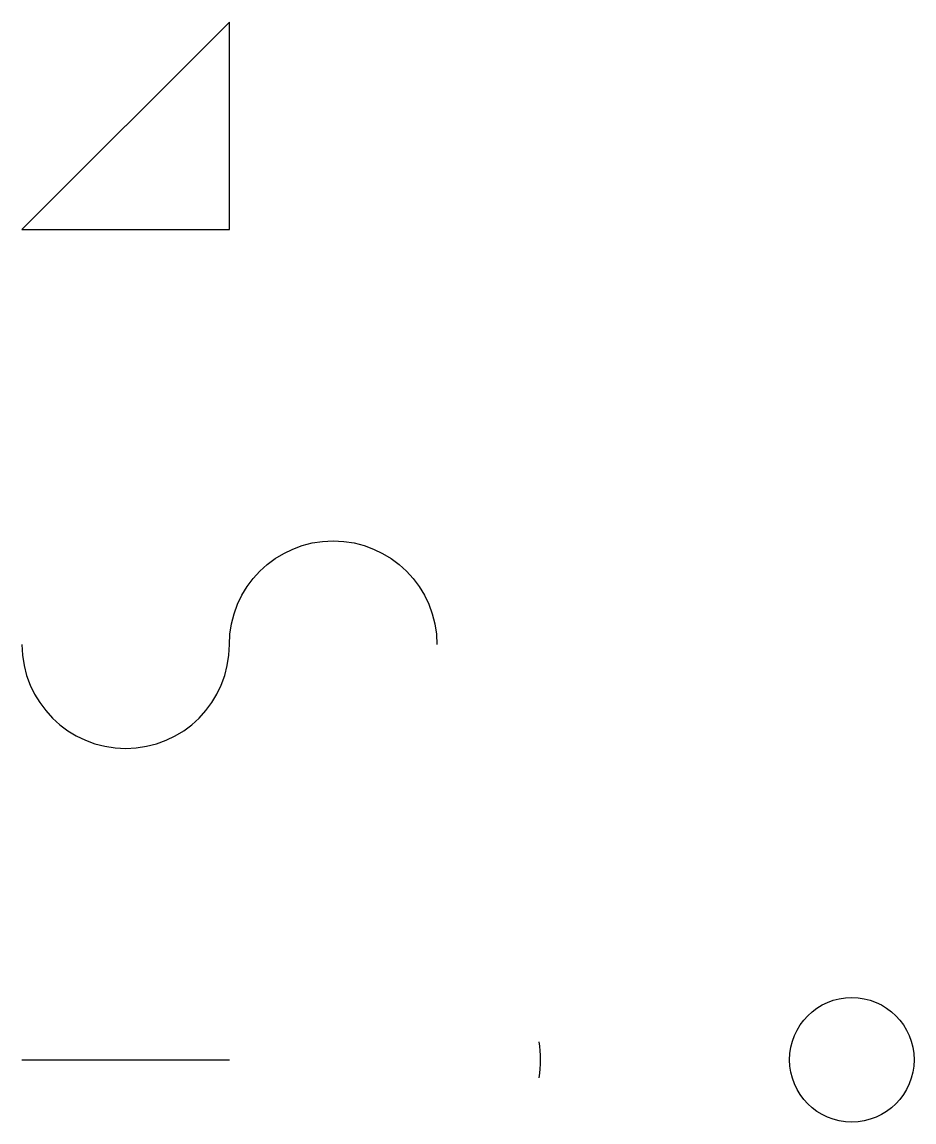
# Model space of a CAD drawing. Header units: millimetres. Extents: x 0 to 43, y -3 to 50.
import ezdxf

# ---------------------------------------------------------------- set-up
doc = ezdxf.new("R2010")
doc.units = ezdxf.units.MM

msp = doc.modelspace()

# ---------------------------------------------------------------- linework, layer by layer
msp.add_line((0, 0), (10, 0))
msp.add_lwpolyline([(0, 40), (10, 40), (10, 50)], close=True)
msp.add_lwpolyline([(0, 20, 1), (10, 20, -1), (20, 20)], format="xyb")
msp.add_circle((40, 0), 3)
msp.add_arc((20, 0), 5, 350, 10)

doc.saveas('drawing.dxf')
